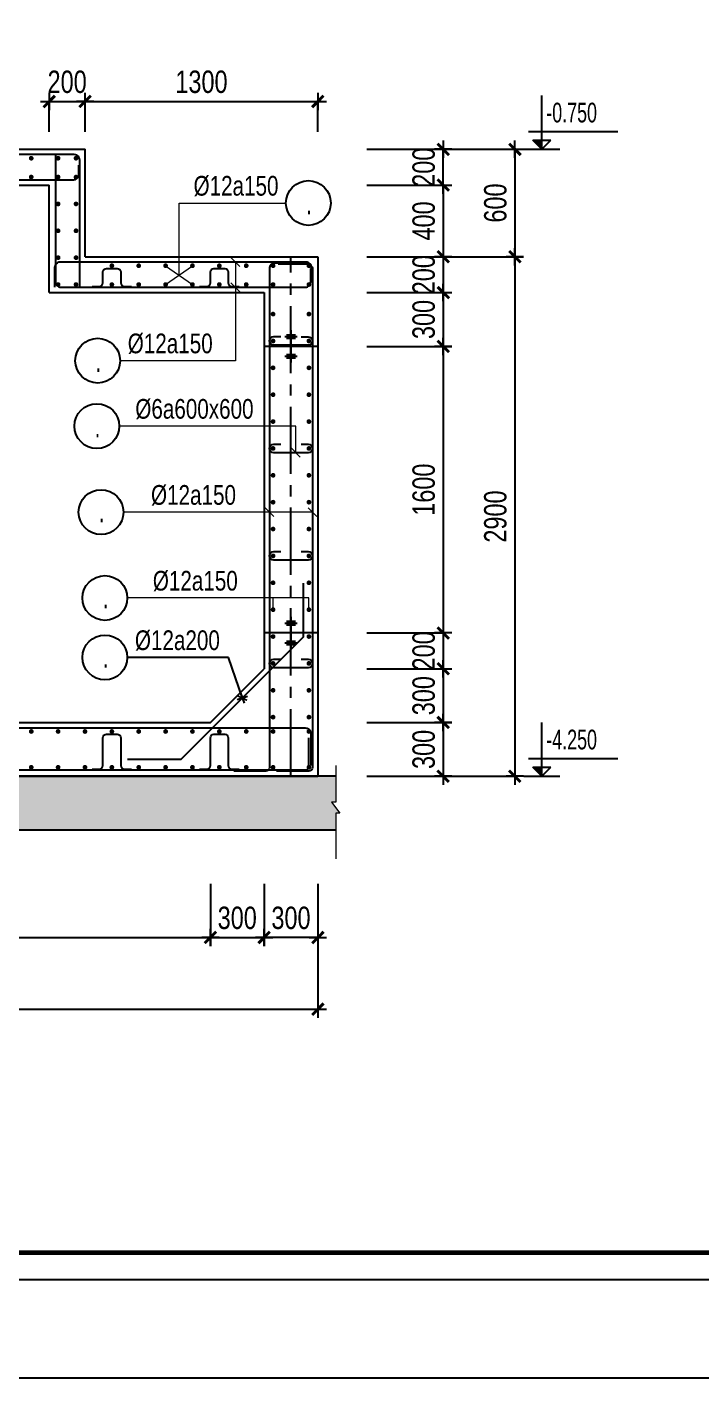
# Model space of a CAD drawing. Extents: x 1229855 to 1302267, y 1135177 to 1201195.
# Drawn here: x 1273768 to 1277530, y 1171495 to 1179036 of the extents above; entities that cross this region are included whole.
import ezdxf
from ezdxf.enums import TextEntityAlignment as Align

# ---------------------------------------------------------------- set-up
doc = ezdxf.new("R2010")
doc.units = 0
doc.header["$LTSCALE"] = 25
doc.header["$MEASUREMENT"] = 0
doc.header["$PDMODE"] = 98
doc.linetypes.add('CENTER2', pattern=[1.125, 0.75, -0.125, 0.125, -0.125])
doc.layers.get('0').update_dxf_attribs({"linetype": 'CONTINUOUS'})
doc.layers.get('DEFPOINTS').update_dxf_attribs({"linetype": 'CONTINUOUS'})
for name, color, linetype in [('02.CDC.DIM', 1, 'CONTINUOUS'), ('CDC-KHUNGTEN', 7, 'CONTINUOUS'), ('CDC.01.AXIS', 160, 'CENTER2'), ('CDC.02.DIM', 1, 'CONTINUOUS'), ('CDC.03.BORDER', 3, 'CONTINUOUS'), ('CDC.05.STEEL', 4, 'CONTINUOUS'), ('CDC.06.TEXT', 2, 'CONTINUOUS'), ('CDC.10.HATCH', 251, 'CONTINUOUS'), ('CDC.11.NOTE', 8, 'CONTINUOUS'), ('CDC.14.STEELNUM', 3, 'CONTINUOUS')]:
    doc.layers.add(name, color=color, linetype=linetype)
doc.layers.add('KCS_CHI', color=1, linetype='CONTINUOUS', lineweight=15)
doc.styles.add('1', font='arial.ttf', dxfattribs={"width": 0.75})
doc.styles.add('arial', font='arial.ttf', dxfattribs={"width": 0.65})
doc.styles.add('romans', font='arial.ttf', dxfattribs={"width": 0.65})
doc.linetypes.add('ZIGZAG', pattern='A,0.0001,-0.2,[131,ltypeshp.shx,S=0.2,R=0,X=-0.2,Y=0],-0.4,[131,ltypeshp.shx,S=0.2,R=180,X=0.2,Y=0],-0.2', length=0.8001)
doc.dimstyles.new('DX2', dxfattribs={"dimscale": 0.5, "dimtxt": 250, "dimasz": 0.8, "dimexe": 0, "dimexo": 0, "dimgap": 90, "dimtad": 1, "dimdec": 0, "dimzin": 13, "dimdsep": 46, "dimtxsty": '1', "dimblk1": 'CHEO', "dimblk2": 'CHEO', "dimsah": 1, "dimcen": 0, "dimclrd": 256, "dimclre": 256, "dimclrt": 2, "dimadec": 0, "dimazin": 0, "dimtfac": 1, "dimtdec": 0, "dimtix": 1, "dimtmove": 2, "dimatfit": 3, "dimldrblk": 'CHEO', "dimfxl": 1, "dimtolj": 1, "dimtzin": 13, "dimarcsym": 0})

# ---------------------------------------------------------------- blocks, each defined once
blk = doc.blocks.new('KHUNG A1')
at = {"layer": 'CDC-KHUNGTEN', "color": 8}
blk.add_lwpolyline([(10368.18, 709.17), (10447.22, 709.17), (10447.22, 1281.17), (9647.22, 1281.17), (9647.22, 709.17), (10368.18, 709.17)], dxfattribs=at)
at = {"layer": 'CDC-KHUNGTEN', "color": 255, "lineweight": 60}
blk.add_lwpolyline([(10366.22, 712.17), (10366.22, 1278.17), (9650.22, 1278.17), (9650.22, 712.17), (10366.22, 712.17)], close=True, dxfattribs=at)
at = {"layer": 'DEFPOINTS', "color": 1, "ltscale": 0.2}
blk.add_lwpolyline([(9617.22, 698.17), (9617.22, 1292.17), (10458.22, 1292.17), (10458.22, 698.17), (9617.22, 698.17)], close=True, dxfattribs=at)
blk = doc.blocks.new('CHEO')
at = {"layer": '02.CDC.DIM'}
for points in [[(-121, 0), (121, 0)], [(0, 121), (0, -121)]]:
    blk.add_lwpolyline(points, dxfattribs=at)
at = {"layer": '02.CDC.DIM', "color": 2, "const_width": 40}
blk.add_lwpolyline([(80, 80), (-80, -81)], dxfattribs=at)
blk = doc.blocks.new('*D286')
at = {"layer": 'CDC.02.DIM', "lineweight": -2, "ltscale": 3, "transparency": 16777216}
for p, q in [((1275091.1, 1174253.8), (1275091.1, 1173953.8)), ((1275391.1, 1174253.8), (1275391.1, 1173953.8)), ((1275390.7, 1173953.8), (1275091.5, 1173953.8))]:
    blk.add_line(p, q, dxfattribs=at)
at = {"layer": 'DEFPOINTS', "color": 0, "ltscale": 3, "transparency": 16777216}
for p in [(1275091.1, 1174253.8), (1275391.1, 1174253.8), (1275091.1, 1173953.8)]:
    blk.add_point(p, dxfattribs=at)
at = {"layer": 'CDC.02.DIM', "lineweight": -2, "ltscale": 3, "transparency": 16777216, "xscale": 0.4, "yscale": 0.4, "zscale": 0.4, "rotation": 180}
blk.add_blockref('CHEO', (1275091.1, 1173953.8), dxfattribs=at)
at = {"layer": 'CDC.02.DIM', "lineweight": -2, "ltscale": 3, "transparency": 16777216, "xscale": 0.4, "yscale": 0.4, "zscale": 0.4}
blk.add_blockref('CHEO', (1275391.1, 1173953.8), dxfattribs=at)
at = {"layer": 'CDC.02.DIM', "color": 2, "ltscale": 3, "transparency": 16777216, "insert": (1275241.1, 1174062.7), "char_height": 125, "attachment_point": 5, "style": '1'}
blk.add_mtext('\\A1;300', dxfattribs=at)
blk = doc.blocks.new('*D288')
at = {"layer": 'CDC.02.DIM', "lineweight": -2, "ltscale": 3, "transparency": 16777216}
for p, q in [((1275665, 1178353.8), (1276091.1, 1178353.8)), ((1276091.1, 1178354.2), (1276091.1, 1178354.6)), ((1276091.1, 1178153.8), (1276091.1, 1178353.8)), ((1275665, 1178153.8), (1276091.1, 1178153.8)), ((1276091.1, 1178153.4), (1276091.1, 1178153))]:
    blk.add_line(p, q, dxfattribs=at)
at = {"layer": 'DEFPOINTS', "color": 0, "ltscale": 3, "transparency": 16777216}
for p in [(1275665, 1178353.8), (1276091.1, 1178353.8), (1275665, 1178153.8)]:
    blk.add_point(p, dxfattribs=at)
at = {"layer": 'CDC.02.DIM', "lineweight": -2, "ltscale": 3, "transparency": 16777216, "xscale": 0.4, "yscale": 0.4, "zscale": 0.4}
for p, rotation in [((1276091.1, 1178353.8), 270), ((1276091.1, 1178153.8), 90)]:
    blk.add_blockref('CHEO', p, dxfattribs=dict(at, rotation=rotation))
at = {"layer": 'CDC.02.DIM', "color": 2, "ltscale": 3, "transparency": 16777216, "insert": (1275982.3, 1178253.8), "char_height": 125, "attachment_point": 5, "rotation": 90, "style": '1'}
blk.add_mtext('\\A1;200', dxfattribs=at)
blk = doc.blocks.new('*D289')
at = {"layer": 'CDC.02.DIM', "lineweight": -2, "ltscale": 3, "transparency": 16777216}
for p, q in [((1275665, 1175653.8), (1276091.1, 1175653.8)), ((1276091.1, 1175654.2), (1276091.1, 1175654.6)), ((1276091.1, 1175653.8), (1276091.1, 1175453.8)), ((1275665, 1175453.8), (1276091.1, 1175453.8)), ((1276091.1, 1175453.4), (1276091.1, 1175453))]:
    blk.add_line(p, q, dxfattribs=at)
at = {"layer": 'DEFPOINTS', "color": 0, "ltscale": 3, "transparency": 16777216}
for p in [(1275665, 1175653.8), (1275665, 1175453.8), (1276091.1, 1175453.8)]:
    blk.add_point(p, dxfattribs=at)
at = {"layer": 'CDC.02.DIM', "lineweight": -2, "ltscale": 3, "transparency": 16777216, "xscale": 0.4, "yscale": 0.4, "zscale": 0.4}
for p, rotation in [((1276091.1, 1175653.8), 270), ((1276091.1, 1175453.8), 90)]:
    blk.add_blockref('CHEO', p, dxfattribs=dict(at, rotation=rotation))
at = {"layer": 'CDC.02.DIM', "color": 2, "ltscale": 3, "transparency": 16777216, "insert": (1275982.3, 1175553.8), "char_height": 125, "attachment_point": 5, "rotation": 90, "style": '1'}
blk.add_mtext('\\A1;200', dxfattribs=at)
blk = doc.blocks.new('*D290')
at = {"layer": 'CDC.02.DIM', "lineweight": -2, "ltscale": 3, "transparency": 16777216}
for p, q in [((1275665, 1175153.8), (1276091.1, 1175153.8)), ((1276091.1, 1175153.4), (1276091.1, 1174854.2)), ((1275665, 1174853.8), (1276091.1, 1174853.8))]:
    blk.add_line(p, q, dxfattribs=at)
at = {"layer": 'DEFPOINTS', "color": 0, "ltscale": 3, "transparency": 16777216}
for p in [(1275665, 1175153.8), (1275665, 1174853.8), (1276091.1, 1174853.8)]:
    blk.add_point(p, dxfattribs=at)
at = {"layer": 'CDC.02.DIM', "lineweight": -2, "ltscale": 3, "transparency": 16777216, "xscale": 0.4, "yscale": 0.4, "zscale": 0.4}
for p, rotation in [((1276091.1, 1175153.8), 90), ((1276091.1, 1174853.8), 270)]:
    blk.add_blockref('CHEO', p, dxfattribs=dict(at, rotation=rotation))
at = {"layer": 'CDC.02.DIM', "color": 2, "ltscale": 3, "transparency": 16777216, "insert": (1275982.3, 1175003.8), "char_height": 125, "attachment_point": 5, "rotation": 90, "style": '1'}
blk.add_mtext('\\A1;300', dxfattribs=at)
blk = doc.blocks.new('A$C160E078A')
at = {"layer": 'CDC.11.NOTE', "ltscale": 3}
blk.add_hatch(color=256, dxfattribs=at).paths.add_polyline_path([(2, 1), (1, 1), (2, 0)])
for p, q in [((2, 0), (2, 6)), ((0.5, 2), (10.5, 2)), ((0, 0), (4, 0)), ((1, 1), (3, 1)), ((2, 0), (1, 1)), ((2, 0), (3, 1))]:
    blk.add_line(p, q, dxfattribs=at)
blk = doc.blocks.new('*D292')
at = {"layer": 'CDC.02.DIM', "lineweight": -2, "ltscale": 3, "transparency": 16777216}
for p, q in [((1275665, 1178153.8), (1276091.1, 1178153.8)), ((1276091.1, 1178153.4), (1276091.1, 1177754.2)), ((1275665, 1177753.8), (1276091.1, 1177753.8))]:
    blk.add_line(p, q, dxfattribs=at)
at = {"layer": 'DEFPOINTS', "color": 0, "ltscale": 3, "transparency": 16777216}
for p in [(1275665, 1178153.8), (1275665, 1177753.8), (1276091.1, 1177753.8)]:
    blk.add_point(p, dxfattribs=at)
at = {"layer": 'CDC.02.DIM', "lineweight": -2, "ltscale": 3, "transparency": 16777216, "xscale": 0.4, "yscale": 0.4, "zscale": 0.4}
for p, rotation in [((1276091.1, 1178153.8), 90), ((1276091.1, 1177753.8), 270)]:
    blk.add_blockref('CHEO', p, dxfattribs=dict(at, rotation=rotation))
at = {"layer": 'CDC.02.DIM', "color": 2, "ltscale": 3, "transparency": 16777216, "insert": (1275982.3, 1177953.8), "char_height": 125, "attachment_point": 5, "rotation": 90, "style": '1'}
blk.add_mtext('\\A1;400', dxfattribs=at)
blk = doc.blocks.new('*D293')
at = {"layer": 'CDC.02.DIM', "lineweight": -2, "ltscale": 3, "transparency": 16777216}
for p, q in [((1275665, 1177253.8), (1276091.1, 1177253.8)), ((1276091.1, 1177253.4), (1276091.1, 1175654.2)), ((1275665, 1175653.8), (1276091.1, 1175653.8))]:
    blk.add_line(p, q, dxfattribs=at)
at = {"layer": 'DEFPOINTS', "color": 0, "ltscale": 3, "transparency": 16777216}
for p in [(1275665, 1177253.8), (1275665, 1175653.8), (1276091.1, 1175653.8)]:
    blk.add_point(p, dxfattribs=at)
at = {"layer": 'CDC.02.DIM', "lineweight": -2, "ltscale": 3, "transparency": 16777216, "xscale": 0.4, "yscale": 0.4, "zscale": 0.4}
for p, rotation in [((1276091.1, 1177253.8), 90), ((1276091.1, 1175653.8), 270)]:
    blk.add_blockref('CHEO', p, dxfattribs=dict(at, rotation=rotation))
at = {"layer": 'CDC.02.DIM', "color": 2, "ltscale": 3, "transparency": 16777216, "insert": (1275982.3, 1176453.8), "char_height": 125, "attachment_point": 5, "rotation": 90, "style": '1'}
blk.add_mtext('\\A1;1600', dxfattribs=at)
blk = doc.blocks.new('bang')
at = {"layer": 'CDC.11.NOTE', "ltscale": 3}
for points in [[(0, 90), (0, -90)], [(-35, 55), (35, 55)], [(-25, 65), (25, 65)], [(-25, 45), (25, 45)], [(-35, -55), (35, -55)], [(-25, -45), (25, -45)], [(-25, -65), (25, -65)]]:
    blk.add_lwpolyline(points, dxfattribs=at)
blk = doc.blocks.new('*D300')
at = {"layer": 'CDC.02.DIM', "lineweight": -2, "ltscale": 3, "transparency": 16777216}
for p, q in [((1274791.1, 1174253.8), (1274791.1, 1173953.8)), ((1275091.1, 1174253.8), (1275091.1, 1173953.8)), ((1274791.5, 1173953.8), (1275090.7, 1173953.8))]:
    blk.add_line(p, q, dxfattribs=at)
at = {"layer": 'DEFPOINTS', "color": 0, "ltscale": 3, "transparency": 16777216}
for p in [(1274791.1, 1174253.8), (1275091.1, 1174253.8), (1275091.1, 1173953.8)]:
    blk.add_point(p, dxfattribs=at)
at = {"layer": 'CDC.02.DIM', "lineweight": -2, "ltscale": 3, "transparency": 16777216, "xscale": 0.4, "yscale": 0.4, "zscale": 0.4, "rotation": 180}
blk.add_blockref('CHEO', (1274791.1, 1173953.8), dxfattribs=at)
at = {"layer": 'CDC.02.DIM', "lineweight": -2, "ltscale": 3, "transparency": 16777216, "xscale": 0.4, "yscale": 0.4, "zscale": 0.4}
blk.add_blockref('CHEO', (1275091.1, 1173953.8), dxfattribs=at)
at = {"layer": 'CDC.02.DIM', "color": 2, "ltscale": 3, "transparency": 16777216, "insert": (1274941.1, 1174062.7), "char_height": 125, "attachment_point": 5, "style": '1'}
blk.add_mtext('\\A1;300', dxfattribs=at)
blk = doc.blocks.new('*D301')
at = {"layer": 'CDC.02.DIM', "lineweight": -2, "ltscale": 3, "transparency": 16777216}
for p, q in [((1275665, 1177753.8), (1276091.1, 1177753.8)), ((1276091.1, 1177754.2), (1276091.1, 1177754.6)), ((1276091.1, 1177753.8), (1276091.1, 1177553.8)), ((1275665, 1177553.8), (1276091.1, 1177553.8)), ((1276091.1, 1177553.4), (1276091.1, 1177553))]:
    blk.add_line(p, q, dxfattribs=at)
at = {"layer": 'DEFPOINTS', "color": 0, "ltscale": 3, "transparency": 16777216}
for p in [(1275665, 1177753.8), (1275665, 1177553.8), (1276091.1, 1177553.8)]:
    blk.add_point(p, dxfattribs=at)
at = {"layer": 'CDC.02.DIM', "lineweight": -2, "ltscale": 3, "transparency": 16777216, "xscale": 0.4, "yscale": 0.4, "zscale": 0.4}
for p, rotation in [((1276091.1, 1177753.8), 270), ((1276091.1, 1177553.8), 90)]:
    blk.add_blockref('CHEO', p, dxfattribs=dict(at, rotation=rotation))
at = {"layer": 'CDC.02.DIM', "color": 2, "ltscale": 3, "transparency": 16777216, "insert": (1275982.3, 1177653.8), "char_height": 125, "attachment_point": 5, "rotation": 90, "style": '1'}
blk.add_mtext('\\A1;200', dxfattribs=at)
blk = doc.blocks.new('*D302')
at = {"layer": 'CDC.02.DIM', "lineweight": -2, "ltscale": 3, "transparency": 16777216}
for p, q in [((1275665, 1177553.8), (1276091.1, 1177553.8)), ((1276091.1, 1177553.4), (1276091.1, 1177254.2)), ((1275665, 1177253.8), (1276091.1, 1177253.8))]:
    blk.add_line(p, q, dxfattribs=at)
at = {"layer": 'DEFPOINTS', "color": 0, "ltscale": 3, "transparency": 16777216}
for p in [(1275665, 1177553.8), (1275665, 1177253.8), (1276091.1, 1177253.8)]:
    blk.add_point(p, dxfattribs=at)
at = {"layer": 'CDC.02.DIM', "lineweight": -2, "ltscale": 3, "transparency": 16777216, "xscale": 0.4, "yscale": 0.4, "zscale": 0.4}
for p, rotation in [((1276091.1, 1177553.8), 90), ((1276091.1, 1177253.8), 270)]:
    blk.add_blockref('CHEO', p, dxfattribs=dict(at, rotation=rotation))
at = {"layer": 'CDC.02.DIM', "color": 2, "ltscale": 3, "transparency": 16777216, "insert": (1275982.3, 1177403.8), "char_height": 125, "attachment_point": 5, "rotation": 90, "style": '1'}
blk.add_mtext('\\A1;300', dxfattribs=at)
blk = doc.blocks.new('*D303')
at = {"layer": 'CDC.02.DIM', "lineweight": -2, "ltscale": 3, "transparency": 16777216}
for p, q in [((1275665, 1178353.8), (1276491.1, 1178353.8)), ((1276491.1, 1178353.4), (1276491.1, 1177754.2)), ((1275665, 1177753.8), (1276491.1, 1177753.8))]:
    blk.add_line(p, q, dxfattribs=at)
at = {"layer": 'DEFPOINTS', "color": 0, "ltscale": 3, "transparency": 16777216}
for p in [(1275665, 1178353.8), (1275665, 1177753.8), (1276491.1, 1177753.8)]:
    blk.add_point(p, dxfattribs=at)
at = {"layer": 'CDC.02.DIM', "lineweight": -2, "ltscale": 3, "transparency": 16777216, "xscale": 0.4, "yscale": 0.4, "zscale": 0.4}
for p, rotation in [((1276491.1, 1178353.8), 90), ((1276491.1, 1177753.8), 270)]:
    blk.add_blockref('CHEO', p, dxfattribs=dict(at, rotation=rotation))
at = {"layer": 'CDC.02.DIM', "color": 2, "ltscale": 3, "transparency": 16777216, "insert": (1276382.3, 1178053.8), "char_height": 125, "attachment_point": 5, "rotation": 90, "style": '1'}
blk.add_mtext('\\A1;600', dxfattribs=at)
blk = doc.blocks.new('*D304')
at = {"layer": 'CDC.02.DIM', "lineweight": -2, "ltscale": 3, "transparency": 16777216}
for p, q in [((1275665, 1177753.8), (1276491.1, 1177753.8)), ((1276491.1, 1177753.4), (1276491.1, 1174854.2)), ((1275665, 1174853.8), (1276491.1, 1174853.8))]:
    blk.add_line(p, q, dxfattribs=at)
at = {"layer": 'DEFPOINTS', "color": 0, "ltscale": 3, "transparency": 16777216}
for p in [(1275665, 1177753.8), (1275665, 1174853.8), (1276491.1, 1174853.8)]:
    blk.add_point(p, dxfattribs=at)
at = {"layer": 'CDC.02.DIM', "lineweight": -2, "ltscale": 3, "transparency": 16777216, "xscale": 0.4, "yscale": 0.4, "zscale": 0.4}
for p, rotation in [((1276491.1, 1177753.8), 90), ((1276491.1, 1174853.8), 270)]:
    blk.add_blockref('CHEO', p, dxfattribs=dict(at, rotation=rotation))
at = {"layer": 'CDC.02.DIM', "color": 2, "ltscale": 3, "transparency": 16777216, "insert": (1276382.3, 1176303.8), "char_height": 125, "attachment_point": 5, "rotation": 90, "style": '1'}
blk.add_mtext('\\A1;2900', dxfattribs=at)
blk = doc.blocks.new('_Oblique')
at = {"color": 0, "linetype": 'ByBlock', "lineweight": -2}
blk.add_line((-0.5, -0.5), (0.5, 0.5), dxfattribs=at)
blk = doc.blocks.new('*D362')
at = {"layer": 'CDC.02.DIM', "lineweight": -2, "ltscale": 3, "transparency": 16777216}
for p, q in [((1275665, 1175453.8), (1276091.1, 1175453.8)), ((1276091.1, 1175453.4), (1276091.1, 1175154.2)), ((1275665, 1175153.8), (1276091.1, 1175153.8))]:
    blk.add_line(p, q, dxfattribs=at)
at = {"layer": 'DEFPOINTS', "color": 0, "ltscale": 3, "transparency": 16777216}
for p in [(1275665, 1175453.8), (1275665, 1175153.8), (1276091.1, 1175153.8)]:
    blk.add_point(p, dxfattribs=at)
at = {"layer": 'CDC.02.DIM', "lineweight": -2, "ltscale": 3, "transparency": 16777216, "xscale": 0.4, "yscale": 0.4, "zscale": 0.4}
for p, rotation in [((1276091.1, 1175453.8), 90), ((1276091.1, 1175153.8), 270)]:
    blk.add_blockref('CHEO', p, dxfattribs=dict(at, rotation=rotation))
at = {"layer": 'CDC.02.DIM', "color": 2, "ltscale": 3, "transparency": 16777216, "insert": (1275982.3, 1175303.8), "char_height": 125, "attachment_point": 5, "rotation": 90, "style": '1'}
blk.add_mtext('\\A1;300', dxfattribs=at)
blk = doc.blocks.new('*D364')
at = {"layer": 'CDC.02.DIM', "lineweight": -2, "ltscale": 3, "transparency": 16777216}
for p, q in [((1271441.1, 1174253.8), (1271441.1, 1173553.8)), ((1275391.1, 1174253.8), (1275391.1, 1173553.8)), ((1271441.5, 1173553.8), (1275390.7, 1173553.8))]:
    blk.add_line(p, q, dxfattribs=at)
at = {"layer": 'DEFPOINTS', "color": 0, "ltscale": 3, "transparency": 16777216}
for p in [(1271441.1, 1174253.8), (1275391.1, 1174253.8), (1275391.1, 1173553.8)]:
    blk.add_point(p, dxfattribs=at)
at = {"layer": 'CDC.02.DIM', "lineweight": -2, "ltscale": 3, "transparency": 16777216, "xscale": 0.4, "yscale": 0.4, "zscale": 0.4, "rotation": 180}
blk.add_blockref('CHEO', (1271441.1, 1173553.8), dxfattribs=at)
at = {"layer": 'CDC.02.DIM', "lineweight": -2, "ltscale": 3, "transparency": 16777216, "xscale": 0.4, "yscale": 0.4, "zscale": 0.4}
blk.add_blockref('CHEO', (1275391.1, 1173553.8), dxfattribs=at)
at = {"layer": 'CDC.02.DIM', "color": 2, "ltscale": 3, "transparency": 16777216, "insert": (1273416.1, 1173662.7), "char_height": 125, "attachment_point": 5, "style": '1'}
blk.add_mtext('\\A1;3950', dxfattribs=at)
blk = doc.blocks.new('*D365')
at = {"layer": 'CDC.02.DIM', "lineweight": -2, "ltscale": 3, "transparency": 16777216}
for p, q in [((1271441.1, 1174253.8), (1271441.1, 1173953.8)), ((1274791.1, 1174253.8), (1274791.1, 1173953.8)), ((1271441.5, 1173953.8), (1274790.7, 1173953.8))]:
    blk.add_line(p, q, dxfattribs=at)
at = {"layer": 'DEFPOINTS', "color": 0, "ltscale": 3, "transparency": 16777216}
for p in [(1271441.1, 1174253.8), (1274791.1, 1174253.8), (1274791.1, 1173953.8)]:
    blk.add_point(p, dxfattribs=at)
at = {"layer": 'CDC.02.DIM', "lineweight": -2, "ltscale": 3, "transparency": 16777216, "xscale": 0.4, "yscale": 0.4, "zscale": 0.4, "rotation": 180}
blk.add_blockref('CHEO', (1271441.1, 1173953.8), dxfattribs=at)
at = {"layer": 'CDC.02.DIM', "lineweight": -2, "ltscale": 3, "transparency": 16777216, "xscale": 0.4, "yscale": 0.4, "zscale": 0.4}
blk.add_blockref('CHEO', (1274791.1, 1173953.8), dxfattribs=at)
at = {"layer": 'CDC.02.DIM', "color": 2, "ltscale": 3, "transparency": 16777216, "insert": (1273116.1, 1174062.7), "char_height": 125, "attachment_point": 5, "style": '1'}
blk.add_mtext('\\A1;3350', dxfattribs=at)
blk = doc.blocks.new('*D411')
at = {"layer": 'CDC.02.DIM', "lineweight": -2, "ltscale": 3, "transparency": 16777216}
for p, q in [((1273891.2, 1178621), (1273890.8, 1178621)), ((1273891.6, 1178451), (1273891.6, 1178621)), ((1273891.6, 1178621), (1274091.6, 1178621)), ((1274091.6, 1178451), (1274091.6, 1178621)), ((1274092, 1178621), (1274092.4, 1178621))]:
    blk.add_line(p, q, dxfattribs=at)
at = {"layer": 'DEFPOINTS', "color": 0, "ltscale": 3, "transparency": 16777216}
for p in [(1274091.6, 1178621), (1273891.6, 1178451), (1274091.6, 1178451)]:
    blk.add_point(p, dxfattribs=at)
at = {"layer": 'CDC.02.DIM', "lineweight": -2, "ltscale": 3, "transparency": 16777216, "xscale": 0.4, "yscale": 0.4, "zscale": 0.4}
blk.add_blockref('CHEO', (1273891.6, 1178621), dxfattribs=at)
at = {"layer": 'CDC.02.DIM', "lineweight": -2, "ltscale": 3, "transparency": 16777216, "xscale": 0.4, "yscale": 0.4, "zscale": 0.4, "rotation": 180}
blk.add_blockref('CHEO', (1274091.6, 1178621), dxfattribs=at)
at = {"layer": 'CDC.02.DIM', "color": 2, "ltscale": 3, "transparency": 16777216, "insert": (1273991.6, 1178729.8), "char_height": 125, "attachment_point": 5, "style": '1'}
blk.add_mtext('\\A1;200', dxfattribs=at)
blk = doc.blocks.new('*D412')
at = {"layer": 'CDC.02.DIM', "lineweight": -2, "ltscale": 3, "transparency": 16777216}
for p, q in [((1274091.6, 1178451), (1274091.6, 1178621)), ((1274092, 1178621), (1275390.7, 1178621)), ((1275391.1, 1178451), (1275391.1, 1178621))]:
    blk.add_line(p, q, dxfattribs=at)
at = {"layer": 'DEFPOINTS', "color": 0, "ltscale": 3, "transparency": 16777216}
for p in [(1275391.1, 1178621), (1274091.6, 1178451), (1275391.1, 1178451)]:
    blk.add_point(p, dxfattribs=at)
at = {"layer": 'CDC.02.DIM', "lineweight": -2, "ltscale": 3, "transparency": 16777216, "xscale": 0.4, "yscale": 0.4, "zscale": 0.4, "rotation": 180}
blk.add_blockref('CHEO', (1274091.6, 1178621), dxfattribs=at)
at = {"layer": 'CDC.02.DIM', "lineweight": -2, "ltscale": 3, "transparency": 16777216, "xscale": 0.4, "yscale": 0.4, "zscale": 0.4}
blk.add_blockref('CHEO', (1275391.1, 1178621), dxfattribs=at)
at = {"layer": 'CDC.02.DIM', "color": 2, "ltscale": 3, "transparency": 16777216, "insert": (1274741.4, 1178729.9), "char_height": 125, "attachment_point": 5, "style": '1'}
blk.add_mtext('\\A1;1300', dxfattribs=at)

msp = doc.modelspace()

# ---------------------------------------------------------------- hatches: boundary and pattern name
at = {"layer": 'CDC.10.HATCH', "ltscale": 3}
h = msp.add_hatch(dxfattribs=at)
h.set_pattern_fill('BT-01', color=256, scale=25, style=0, pattern_type=2)
h.set_pattern_definition([(50, (1898, 0), (179.315046, -15.688034), [18.75, -206.25]), (355, (1898, 0), (-34.687833, 188.048033), [15, -165]), (100.4514, (1912.94, -1.3), (144.627345, 172.359886), [15.935047, -175.285528]), (46.1842, (1898, 50), (266.810262, -41.379754), [28.125, -309.375]), (96.6356, (1920.23, 46.55), (233.665676, 243.529468), [23.90257, -262.92825]), (351.1842, (1898, 50), (233.665486, 243.52965), [22.5, -247.5]), (21, (1923, 37.5), (149.226763, -100.654723), [18.75, -206.25]), (326, (1923, 37.5), (60.828833, 181.287511), [15, -165]), (71.4514, (1935.44, 29.11), (210.055657, 80.632624), [15.935047, -175.285528]), (37.5, (1898, 0), (3.0399638, 83.2234635), [0, -163, 0, -167.5, 0, -165.625]), (7.5, (1898, 0), (65.7673844, 98.602928), [0, -95.5, 0, -159.25, 0, -63.125]), (327.5, (1842.25, 0), (133.455609, -5.638718), [0, -62.5, 0, -195, 0, -258.75]), (317.5, (1817.25, 0), (145.796542, 25.0262456), [0, -81.25, 0, -129.5, 0, -183.75]), (45, (1898, 0), (-75.1300955, 75.1300955), []), (45, (1898, 30.62), (-75.1300955, 75.1300955), [])])
h.paths.add_polyline_path([(1275467.71, 1174710.1), (1275491.15, 1174710.1), (1275491.15, 1174853.85), (1265191.15, 1174853.85), (1265191.15, 1174710.1), (1265167.71, 1174710.1), (1265214.59, 1174647.6), (1265191.15, 1174647.6), (1265191.15, 1174553.85), (1275491.15, 1174553.85), (1275491.15, 1174647.6), (1275514.59, 1174647.6)])

# ---------------------------------------------------------------- linework, layer by layer
at = {"layer": 'CDC.01.AXIS', "ltscale": 20}
msp.add_line((1275241.15, 1174853.85), (1275241.15, 1177753.85), dxfattribs=at)
at = {"layer": 'CDC.03.BORDER', "ltscale": 3}
for p, q in [((1265291.15, 1178353.85), (1274091.64, 1178353.85)), ((1274091.64, 1177753.85), (1274091.64, 1178353.85)), ((1270531.64, 1178153.85), (1273891.64, 1178153.85)), ((1273891.64, 1177553.85), (1273891.64, 1178153.85)), ((1274091.64, 1177753.85), (1275391.15, 1177753.85)), ((1275391.15, 1177753.85), (1275391.15, 1174853.85)), ((1273891.64, 1177553.85), (1275091.15, 1177553.85)), ((1275091.15, 1177553.85), (1275091.15, 1175453.85)), ((1274791.15, 1175153.85), (1275091.15, 1175453.85)), ((1270831.64, 1175153.85), (1274791.15, 1175153.85)), ((1275491.15, 1174853.85), (1265191.15, 1174853.85)), ((1265291.15, 1174853.85), (1275391.15, 1174853.85)), ((1275491.15, 1174553.85), (1265191.15, 1174553.85))]:
    msp.add_line(p, q, dxfattribs=at)
at = {"layer": 'CDC.03.BORDER', "linetype": 'ZIGZAG'}
for p, q in [((1275391.15, 1177253.85), (1275091.15, 1177253.85)), ((1275391.15, 1175653.85), (1275091.15, 1175653.85))]:
    msp.add_line(p, q, dxfattribs=at)
at = {"layer": 'CDC.05.STEEL', "ltscale": 3}
for points in [[(1274061.64, 1177583.85), (1274061.64, 1178293.85, 0.4142147), (1274031.64, 1178323.85), (1265356.15, 1178323.85, 0.4142136), (1265326.15, 1178293.85), (1265326.15, 1178183.85)], [(1273926.64, 1178323.85), (1273926.64, 1177613.85, 0.4142136), (1273956.64, 1177583.85), (1275321.15, 1177583.85, 0.4142347), (1275351.15, 1177613.85), (1275351.15, 1177688.85)], [(1265331.15, 1178280.85), (1265331.15, 1178213.85, 0.4142136), (1265361.15, 1178183.85), (1274026.64, 1178183.85, 0.4142347), (1274056.64, 1178213.85), (1274056.64, 1178265.85)], [(1275356.15, 1177613.85), (1275356.15, 1177693.85, 0.4142147), (1275326.15, 1177723.85), (1273951.64, 1177723.85, 0.4142136), (1273921.64, 1177693.85), (1273921.64, 1177583.85)], [(1275341.15, 1177718.85), (1275151.15, 1177718.85, 0.4142136), (1275121.15, 1177688.85), (1275121.15, 1174902.92, -0.4142136), (1275101.15, 1174882.92), (1274921.15, 1174882.92)], [(1275169.15, 1177713.85), (1275331.15, 1177713.85, -0.4142136), (1275361.15, 1177683.85), (1275361.15, 1174902.92, -0.4142136), (1275341.15, 1174882.92), (1275161.15, 1174882.92)], [(1274131.34, 1177588.51), (1274171.34, 1177588.51, 0.4142136), (1274191.34, 1177608.51), (1274191.34, 1177668.85, -0.4142136), (1274211.34, 1177688.85), (1274270.96, 1177688.85, -0.4142136), (1274290.96, 1177668.85), (1274290.96, 1177608.51, 0.4142136), (1274310.96, 1177588.51), (1274350.96, 1177588.51)], [(1274731.34, 1177588.51), (1274771.34, 1177588.51, 0.4142136), (1274791.34, 1177608.51), (1274791.34, 1177668.85, -0.4142136), (1274811.34, 1177688.85), (1274870.96, 1177688.85, -0.4142136), (1274890.96, 1177668.85), (1274890.96, 1177608.51, 0.4142136), (1274910.96, 1177588.51), (1274950.96, 1177588.51)], [(1275297.68, 1177307.78), (1275337.22, 1177307.78, -1), (1275337.22, 1177259.92), (1275145.17, 1177259.92, -1), (1275145.17, 1177307.96), (1275185.17, 1177307.96)], [(1275297.68, 1176707.78), (1275337.22, 1176707.78, -1), (1275337.22, 1176659.92), (1275145.17, 1176659.92, -1), (1275145.17, 1176707.96), (1275185.17, 1176707.96)], [(1275297.68, 1176107.78), (1275337.22, 1176107.78, -1), (1275337.22, 1176059.92), (1275145.17, 1176059.92, -1), (1275145.17, 1176107.96), (1275185.17, 1176107.96)], [(1275297.68, 1175507.78), (1275337.22, 1175507.78, -1), (1275337.22, 1175459.92), (1275145.17, 1175459.92, -1), (1275145.17, 1175507.96), (1275185.17, 1175507.96)], [(1265331.15, 1175094.49), (1265331.15, 1175093.85, -0.4142136), (1265361.15, 1175123.85), (1275321.15, 1175123.85, -0.4142136), (1275351.15, 1175093.85), (1275351.15, 1174913.85)], [(1265341.15, 1175099.85), (1265341.15, 1174908.85, 0.4142136), (1265361.15, 1174888.85), (1275321.15, 1174888.85, 0.4142136), (1275341.15, 1174908.85), (1275341.15, 1175067.85)], [(1274131.34, 1174893.51), (1274171.34, 1174893.51, 0.4142136), (1274191.34, 1174913.51), (1274191.34, 1175068.85, -0.4142136), (1274211.34, 1175088.85), (1274270.96, 1175088.85, -0.4142136), (1274290.96, 1175068.85), (1274290.96, 1174913.51, 0.4142136), (1274310.96, 1174893.51), (1274350.96, 1174893.51)], [(1274731.34, 1174893.51), (1274771.34, 1174893.51, 0.4142136), (1274791.34, 1174913.51), (1274791.34, 1175068.85, -0.4142136), (1274811.34, 1175088.85), (1274870.96, 1175088.85, -0.4142136), (1274890.96, 1175068.85), (1274890.96, 1174913.51, 0.4142136), (1274910.96, 1174893.51), (1274950.96, 1174893.51)]]:
    msp.add_lwpolyline(points, format="xyb", dxfattribs=at)
at = {"layer": 'CDC.05.STEEL', "ltscale": 3, "const_width": 13.2}
for points in [[(1273784.55, 1178303.85, -1), (1273797.75, 1178303.85, -1)], [(1273934.55, 1178303.85, -1), (1273947.75, 1178303.85, -1)], [(1274034.55, 1178303.85, -1), (1274047.75, 1178303.85, -1)], [(1273784.55, 1178198.85, -1), (1273797.75, 1178198.85, -1)], [(1273934.55, 1178198.85, -1), (1273947.75, 1178198.85, -1)], [(1274034.55, 1178198.85, -1), (1274047.75, 1178198.85, -1)], [(1273934.55, 1178048.85, -1), (1273947.75, 1178048.85, -1)], [(1274034.55, 1178048.85, -1), (1274047.75, 1178048.85, -1)], [(1273934.55, 1177898.85, -1), (1273947.75, 1177898.85, -1)], [(1274034.55, 1177898.85, -1), (1274047.75, 1177898.85, -1)], [(1273934.55, 1177748.85, -1), (1273947.75, 1177748.85, -1)], [(1274034.55, 1177748.85, -1), (1274047.75, 1177748.85, -1)], [(1274234.55, 1177703.85, -1), (1274247.75, 1177703.85, -1)], [(1274384.55, 1177703.85, -1), (1274397.75, 1177703.85, -1)], [(1274534.55, 1177703.85, -1), (1274547.75, 1177703.85, -1)], [(1274684.55, 1177703.85, -1), (1274697.75, 1177703.85, -1)], [(1274834.55, 1177703.85, -1), (1274847.75, 1177703.85, -1)], [(1274984.55, 1177703.85, -1), (1274997.75, 1177703.85, -1)], [(1275134.55, 1177703.85, -1), (1275147.75, 1177703.85, -1)], [(1275334.55, 1177703.85, -1), (1275347.75, 1177703.85, -1)], [(1273934.55, 1177598.85, -1), (1273947.75, 1177598.85, -1)], [(1274034.55, 1177598.85, -1), (1274047.75, 1177598.85, -1)], [(1274234.55, 1177598.85, -1), (1274247.75, 1177598.85, -1)], [(1274384.55, 1177598.85, -1), (1274397.75, 1177598.85, -1)], [(1274534.55, 1177598.85, -1), (1274547.75, 1177598.85, -1)], [(1274684.55, 1177598.85, -1), (1274697.75, 1177598.85, -1)], [(1274834.55, 1177598.85, -1), (1274847.75, 1177598.85, -1)], [(1274984.55, 1177598.85, -1), (1274997.75, 1177598.85, -1)], [(1275134.55, 1177598.85, -1), (1275147.75, 1177598.85, -1)], [(1275334.55, 1177598.85, -1), (1275347.75, 1177598.85, -1)], [(1275147.75, 1177433.85, 1), (1275134.55, 1177433.85, 1)], [(1275347.75, 1177433.85, 1), (1275334.55, 1177433.85, 1)], [(1275134.55, 1177283.85, -1), (1275147.75, 1177283.85, -1)], [(1275334.55, 1177283.85, -1), (1275347.75, 1177283.85, -1)], [(1275134.55, 1177133.85, -1), (1275147.75, 1177133.85, -1)], [(1275334.55, 1177133.85, -1), (1275347.75, 1177133.85, -1)], [(1275134.55, 1176983.85, -1), (1275147.75, 1176983.85, -1)], [(1275334.55, 1176983.85, -1), (1275347.75, 1176983.85, -1)], [(1275134.55, 1176833.85, -1), (1275147.75, 1176833.85, -1)], [(1275334.55, 1176833.85, -1), (1275347.75, 1176833.85, -1)], [(1275134.55, 1176683.85, -1), (1275147.75, 1176683.85, -1)], [(1275334.55, 1176683.85, -1), (1275347.75, 1176683.85, -1)], [(1275134.55, 1176533.85, -1), (1275147.75, 1176533.85, -1)], [(1275334.55, 1176533.85, -1), (1275347.75, 1176533.85, -1)], [(1275134.55, 1176383.85, -1), (1275147.75, 1176383.85, -1)], [(1275334.55, 1176383.85, -1), (1275347.75, 1176383.85, -1)], [(1275134.55, 1176233.85, -1), (1275147.75, 1176233.85, -1)], [(1275334.55, 1176233.85, -1), (1275347.75, 1176233.85, -1)], [(1275134.55, 1176083.85, -1), (1275147.75, 1176083.85, -1)], [(1275334.55, 1176083.85, -1), (1275347.75, 1176083.85, -1)], [(1275134.55, 1175933.85, -1), (1275147.75, 1175933.85, -1)], [(1275334.55, 1175933.85, -1), (1275347.75, 1175933.85, -1)], [(1275134.55, 1175783.85, -1), (1275147.75, 1175783.85, -1)], [(1275334.55, 1175783.85, -1), (1275347.75, 1175783.85, -1)], [(1275134.55, 1175633.85, -1), (1275147.75, 1175633.85, -1)], [(1275334.55, 1175633.85, -1), (1275347.75, 1175633.85, -1)], [(1275134.55, 1175483.85, -1), (1275147.75, 1175483.85, -1)], [(1275334.55, 1175483.85, -1), (1275347.75, 1175483.85, -1)], [(1275134.55, 1175333.85, -1), (1275147.75, 1175333.85, -1)], [(1275334.55, 1175333.85, -1), (1275347.75, 1175333.85, -1)], [(1275134.55, 1175183.85, -1), (1275147.75, 1175183.85, -1)], [(1275334.55, 1175183.85, -1), (1275347.75, 1175183.85, -1)], [(1273784.55, 1175103.85, -1), (1273797.75, 1175103.85, -1)], [(1273934.55, 1175103.85, -1), (1273947.75, 1175103.85, -1)], [(1274084.55, 1175103.85, -1), (1274097.75, 1175103.85, -1)], [(1274234.55, 1175103.85, -1), (1274247.75, 1175103.85, -1)], [(1274384.55, 1175103.85, -1), (1274397.75, 1175103.85, -1)], [(1274534.55, 1175103.85, -1), (1274547.75, 1175103.85, -1)], [(1274684.55, 1175103.85, -1), (1274697.75, 1175103.85, -1)], [(1274834.55, 1175103.85, -1), (1274847.75, 1175103.85, -1)], [(1274984.55, 1175103.85, -1), (1274997.75, 1175103.85, -1)], [(1275134.55, 1175103.85, -1), (1275147.75, 1175103.85, -1)], [(1275334.55, 1175103.85, -1), (1275347.75, 1175103.85, -1)], [(1273784.55, 1174903.85, -1), (1273797.75, 1174903.85, -1)], [(1273934.55, 1174903.85, -1), (1273947.75, 1174903.85, -1)], [(1274084.55, 1174903.85, -1), (1274097.75, 1174903.85, -1)], [(1274234.55, 1174903.85, -1), (1274247.75, 1174903.85, -1)], [(1274384.55, 1174903.85, -1), (1274397.75, 1174903.85, -1)], [(1274534.55, 1174903.85, -1), (1274547.75, 1174903.85, -1)], [(1274684.55, 1174903.85, -1), (1274697.75, 1174903.85, -1)], [(1274834.55, 1174903.85, -1), (1274847.75, 1174903.85, -1)], [(1274984.55, 1174903.85, -1), (1274997.75, 1174903.85, -1)], [(1275134.55, 1174903.85, -1), (1275147.75, 1174903.85, -1)], [(1275334.55, 1174903.85, -1), (1275347.75, 1174903.85, -1)]]:
    msp.add_lwpolyline(points, format="xyb", close=True, dxfattribs=at)
at = {"layer": 'CDC.05.STEEL', "ltscale": 3}
msp.add_lwpolyline([(1274328.57, 1174948.85), (1274628.57, 1174948.85), (1275311.15, 1175631.42), (1275311.15, 1175931.42)], dxfattribs=at)
at = {"layer": 'CDC.14.STEELNUM', "ltscale": 0.3}
for centre in [(1275338.24, 1178053.85), (1274162.21, 1177173.85), (1274157.36, 1176808.59), (1274180.84, 1176328.14), (1274202.21, 1175849.14), (1274202.21, 1175517)]:
    msp.add_circle(centre, 125, dxfattribs=at)
at = {"layer": 'KCS_CHI', "ltscale": 3}
for p, q in [((1274616.15, 1178053.85), (1275213.24, 1178053.85)), ((1274616.15, 1177651.35), (1274616.15, 1178053.85)), ((1274541.15, 1177703.85), (1274691.15, 1177598.85)), ((1274541.15, 1177598.85), (1274691.15, 1177703.85)), ((1274931.15, 1177723.85), (1274931.15, 1177173.85)), ((1274931.15, 1177173.85), (1274287.21, 1177173.85))]:
    msp.add_line(p, q, dxfattribs=at)
for points in [[(1275268.15, 1176659.92), (1275268.15, 1176808.59), (1274282.36, 1176808.59)], [(1275341.15, 1175783.85), (1275341.15, 1175849.14), (1274327.21, 1175849.14)], [(1275141.15, 1175783.85), (1275141.15, 1175849.14)]]:
    msp.add_lwpolyline(points, dxfattribs=at)
at = {"layer": 'KCS_CHI', "ltscale": 0.3}
msp.add_lwpolyline([(1275361.15, 1176328.14), (1274305.84, 1176328.14)], dxfattribs=at)
at = {"layer": 'KCS_CHI'}
msp.add_lwpolyline([(1275491.15, 1174913.85), (1275491.15, 1174710.1), (1275467.71, 1174710.1), (1275514.59, 1174647.6), (1275491.15, 1174647.6), (1275491.15, 1174392.47)], dxfattribs=at)

# ---------------------------------------------------------------- block references
at = {"xscale": 50.00000000000019, "yscale": 50.00000000000019, "zscale": 50.00000000000019}
msp.add_blockref('KHUNG A1', (779355.89, 1136586.17), dxfattribs=at)
at = {"layer": 'KCS_CHI', "ltscale": 3}
for name, p, xscale, yscale, zscale in [('A$C160E078A', (1276541.15, 1178353.85), 49.99999999441206, 49.99999999441206, 49.99999999441206), ('_Oblique', (1275268.15, 1176659.92), -50, 50, 50), ('_Oblique', (1275121.15, 1176328.14), -50, 50, 50), ('_Oblique', (1275361.15, 1176328.14), -50, 50, 50), ('A$C160E078A', (1276541.15, 1174853.85), 49.99999999441206, 49.99999999441206, 49.99999999441206)]:
    msp.add_blockref(name, p, dxfattribs=dict(at, xscale=xscale, yscale=yscale, zscale=zscale))
at = {"layer": 'KCS_CHI', "ltscale": 3, "xscale": -50, "yscale": 50, "zscale": 50, "rotation": 180}
for p in [(1274931.15, 1177723.85), (1274931.15, 1177583.85)]:
    msp.add_blockref('_Oblique', p, dxfattribs=at)
at = {"layer": 'KCS_CHI'}
for p in [(1275241.15, 1177253.85), (1275241.15, 1175653.85)]:
    msp.add_blockref('bang', p, dxfattribs=at)

# ---------------------------------------------------------------- texts
at = {"layer": 'CDC.06.TEXT', "ltscale": 3, "style": 'romans', "width": 0.65}
for s, p in [('-0.750', (1276666.15, 1178503.85)), ('-4.250', (1276666.15, 1175003.85))]:
    msp.add_text(s, height=110, dxfattribs=at).set_placement(p)
at = {"layer": 'CDC.06.TEXT', "ltscale": 3, "style": 'arial', "width": 0.75}
for s, p in [('%%C12a150', (1274934.29, 1178150.15)), ('%%C12a150', (1274566.99, 1177270.15)), ('%%C6a600x600', (1274702.16, 1176904.89)), ('%%C12a150', (1274697, 1176424.44)), ('%%C12a150', (1274707, 1175945.44)), ('%%C12a200', (1274607, 1175613.3))]:
    msp.add_text(s, height=110, dxfattribs=at).set_placement(p, align=Align.MIDDLE_CENTER)
at = {"layer": 'CDC.14.STEELNUM', "ltscale": 0.3, "style": 'arial', "width": 0.65}
for p in [(1275342.05, 1178053.73), (1274166.01, 1177173.73), (1274161.17, 1176808.47), (1274184.8, 1176334.08), (1274206.14, 1175854.58), (1274206.14, 1175522.45)]:
    msp.add_text('.', height=125, dxfattribs=at).set_placement(p, align=Align.MIDDLE_CENTER)

# ---------------------------------------------------------------- dimensions: what is measured, and where the dimension line sits
at = {"layer": 'CDC.02.DIM', "ltscale": 3}
for base, p1, p2, picture, middle in [((1274091.64, 1178621), (1273891.64, 1178451), (1274091.64, 1178451), '*D411', (1273991.64, 1178729.82)), ((1275391.15, 1178621), (1274091.64, 1178451), (1275391.15, 1178451), '*D412', (1274741.4, 1178729.86)), ((1275391.15, 1173553.85), (1271441.1, 1174253.85), (1275391.15, 1174253.85), '*D364', (1273416.12, 1173662.71)), ((1274791.15, 1173953.85), (1271441.1, 1174253.85), (1274791.15, 1174253.85), '*D365', (1273116.12, 1174062.71)), ((1275091.15, 1173953.85), (1274791.15, 1174253.85), (1275091.15, 1174253.85), '*D300', (1274941.15, 1174062.71)), ((1275091.15, 1173953.85), (1275391.15, 1174253.85), (1275091.15, 1174253.85), '*D286', (1275241.15, 1174062.71))]:
    dim = msp.add_linear_dim(base=base, p1=p1, p2=p2, dimstyle='DX2', dxfattribs=at)
    dim.commit()
    dim.dimension.update_dxf_attribs({"geometry": picture, "text_midpoint": middle})
for base, p1, p2, picture, middle in [((1276091.15, 1178353.85), (1275665, 1178153.85), (1275665, 1178353.85), '*D288', (1275982.33, 1178253.85)), ((1276491.15, 1177753.85), (1275665, 1178353.85), (1275665, 1177753.85), '*D303', (1276382.33, 1178053.85)), ((1276091.15, 1177753.85), (1275665, 1178153.85), (1275665, 1177753.85), '*D292', (1275982.33, 1177953.85)), ((1276091.15, 1177553.85), (1275665, 1177753.85), (1275665, 1177553.85), '*D301', (1275982.33, 1177653.85)), ((1276491.15, 1174853.85), (1275665, 1177753.85), (1275665, 1174853.85), '*D304', (1276382.33, 1176303.85)), ((1276091.15, 1177253.85), (1275665, 1177553.85), (1275665, 1177253.85), '*D302', (1275982.28, 1177403.85)), ((1276091.15, 1175653.85), (1275665, 1177253.85), (1275665, 1175653.85), '*D293', (1275982.33, 1176453.85)), ((1276091.15, 1175453.85), (1275665, 1175653.85), (1275665, 1175453.85), '*D289', (1275982.33, 1175553.85)), ((1276091.15, 1175153.85), (1275665, 1175453.85), (1275665, 1175153.85), '*D362', (1275982.28, 1175303.85)), ((1276091.15, 1174853.85), (1275665, 1175153.85), (1275665, 1174853.85), '*D290', (1275982.28, 1175003.85))]:
    dim = msp.add_linear_dim(base=base, p1=p1, p2=p2, angle=90, dimstyle='DX2', dxfattribs=at)
    dim.commit()
    dim.dimension.update_dxf_attribs({"geometry": picture, "text_midpoint": middle})

# ---------------------------------------------------------------- leaders
at = {"layer": 'KCS_CHI', "ltscale": 3}
msp.add_leader([(1274969.86, 1175290.14), (1274892.15, 1175517), (1274327.21, 1175517)], dimstyle='DX2', override={"dimasz": 0.5, "dimgap": 90, "dimtad": 0}, dxfattribs=at)

doc.saveas('drawing.dxf')
